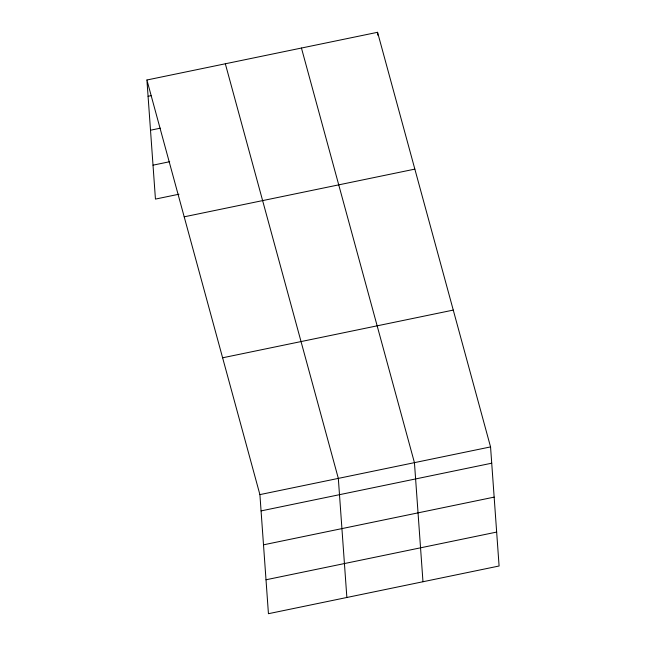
<?xml version="1.0" encoding="UTF-8"?>
<svg xmlns="http://www.w3.org/2000/svg" width="646" height="646" viewBox="0 0 646 646"><rect width="100%" height="100%" fill="white"/><g stroke="black" fill="none" stroke-linecap="round" stroke-linejoin="round"><path stroke-width="0.97" d="M146.908 79.999L377.563 32.3L490.556 446.911L499.092 566.001L268.437 613.7L259.902 494.61L146.908 79.999L155.444 199.089L178.974 194.22M148.079 96.286L151.019 95.681M150.51 130.217L160.313 128.183M153.013 165.166L169.68 161.718M184.199 216.822L414.845 169.123M222.612 357.795L453.266 310.088M259.902 494.61L490.556 446.911M261.073 510.905L491.719 463.198M263.503 544.828L494.158 497.121M266.007 579.777L496.661 532.078M301.448 48.038L414.441 462.657L422.977 581.739M225.333 63.784L338.326 478.395L346.862 597.485M377.563 32.3L377.765 35.175"/></g></svg>
